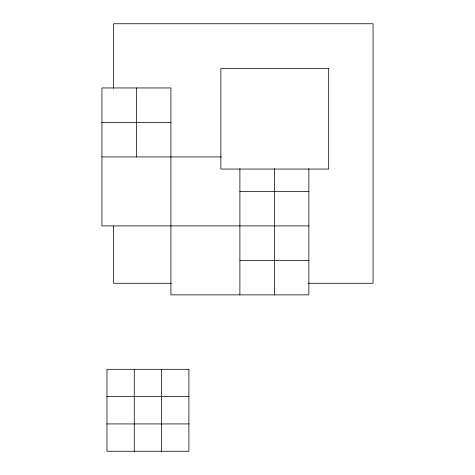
<?xml version="1.0" encoding="UTF-8"?>
<svg xmlns="http://www.w3.org/2000/svg" width="475" height="475" viewBox="0 0 475 475"><rect width="100%" height="100%" fill="white"/><g stroke="black" fill="none" stroke-linecap="round" stroke-linejoin="round"><path stroke-width="0.71" d="M101.935 122.437L170.911 122.437M101.935 156.928L221.35 156.928M239.893 191.413L308.869 191.413M308.869 225.904L101.935 225.904L101.935 87.946L170.911 87.946L170.911 294.88L308.869 294.88L308.869 168.667M239.893 260.395L308.869 260.395M171.38 283.272L113.543 283.272L113.543 226.177M308.554 283.272L373.065 283.272L373.065 23.75L113.543 23.75L113.543 88.261M106.958 396.613L188.908 396.613M106.958 423.932L188.908 423.932M274.378 168.667L274.378 294.88M239.893 168.667L239.893 294.88M161.589 369.295L161.589 451.25M136.426 87.946L136.426 156.928M134.271 369.295L134.271 451.25M328.688 68.632L220.875 68.632L220.875 169.058L328.688 169.058L328.688 68.632M188.908 369.295L106.958 369.295L106.958 451.25L188.908 451.25L188.908 369.295"/></g></svg>
